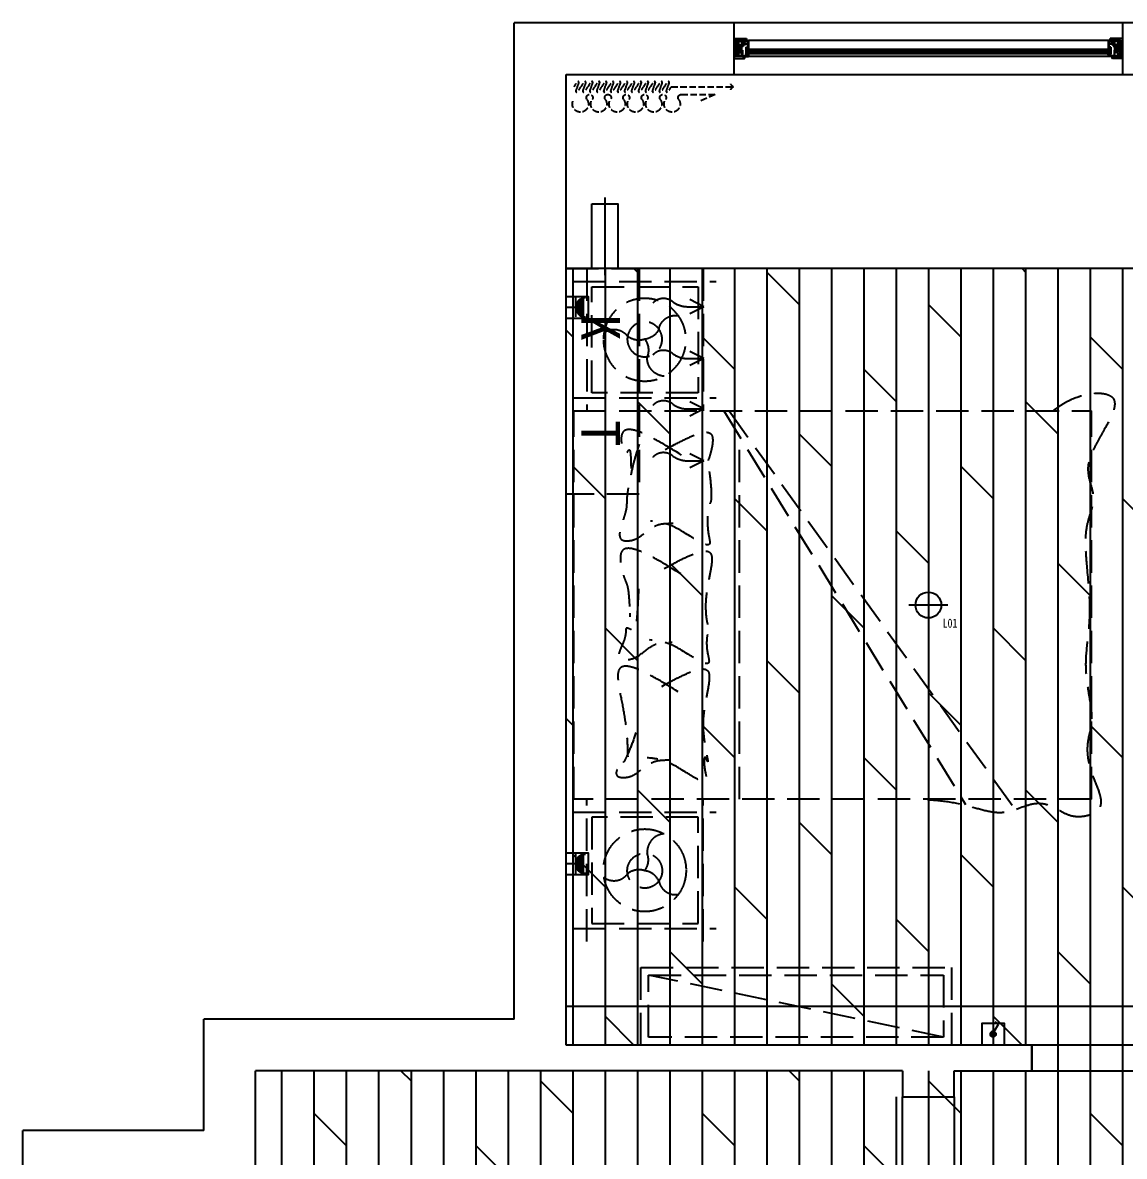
# Model space of a CAD drawing. Header units: millimetres. Extents: x -28014 to 297841, y -81741 to 47579.
# Drawn here: x 60623 to 64881, y -25915 to -21535 of the extents above; entities that cross this region are included whole.
import ezdxf

# ---------------------------------------------------------------- set-up
doc = ezdxf.new("R2010")
doc.units = ezdxf.units.MM
doc.header["$MEASUREMENT"] = 0
doc.linetypes.add('__DASH', pattern=[0.35, 0.25, -0.1])
doc.linetypes.add('DASH', pattern=[0.35, 0.25, -0.1])
for name, color, linetype in [('AR9-墙线', 160, 'Continuous'), ('AR9-建筑幕墙（窗）', 12, 'Continuous'), ('DS-4BS-窗帘', 136, 'Continuous'), ('EM-开关图标', 14, 'Continuous'), ('EM-强电图标', 14, 'Continuous'), ('FC-地面造型线', 136, 'Continuous'), ('FC-平面高差线', 144, 'Continuous'), ('FF-活动家具', 51, 'Continuous'), ('RC-天花灯具', 2, 'Continuous'), ('RC-天花轮廓线', 30, 'Continuous')]:
    doc.layers.add(name, color=color, linetype=linetype)
doc.styles.add('宋体', font='', dxfattribs={"width": 0.8})
doc.styles.add('文字标注', font='')
doc.styles.get('宋体').set_extended_font_data('SimSun')
doc.styles.get('文字标注').set_extended_font_data('SimSun')

# ---------------------------------------------------------------- blocks, each defined once
blk = doc.blocks.new('*U28')
at = {"layer": 'AR9-建筑幕墙（窗）'}
h = blk.add_hatch(dxfattribs=at)
h.set_pattern_fill('HONEY', color=250, scale=2.333308)
h.set_pattern_definition([(2e-09, (-50793.7736, 158863.649), (5.55618969, 3.20786685), [3.70412646, -7.40825292]), (120, (-50793.7736, 158863.649), (-5.55618903, 3.207867997), [3.70412646, -7.40825292]), (60, (-50793.7736, 158863.649), (6.64e-07, 6.415734844), [-7.40825292, 3.70412646])])
h.paths.add_polyline_path([(-28.1, 330.1), (33.1, 330.1), (33.1, 345.7), (-28.1, 345.7)])
h = blk.add_hatch(dxfattribs=at)
h.set_pattern_fill('HONEY', color=250, scale=2.333308)
h.set_pattern_definition([(2e-09, (-50793.7736, 157709.3308), (5.55618969, 3.20786685), [3.70412646, -7.40825292]), (120, (-50793.7736, 157709.3308), (-5.55618903, 3.207867997), [3.70412646, -7.40825292]), (60, (-50793.7736, 157709.3308), (6.64e-07, 6.415734844), [-7.40825292, 3.70412646])])
h.paths.add_polyline_path([(-28.1, -1138.8), (33.1, -1138.8), (33.1, -1154.3), (-28.1, -1154.3)])
for p, q in [((-35.8, 345.7), (-35.8, 306.8)), ((40.8, 345.7), (-35.8, 345.7)), ((-28.1, 330.1), (-28.1, 345.7)), ((-28.1, 330.1), (-28.1, 345.7)), ((-28.1, 325.4), (-28.1, 345.7)), ((-28.1, 313.8), (-28.1, 330.1)), ((-28.1, 313.8), (-28.1, 300.6)), ((33.1, 301.2), (33.1, 345.7)), ((33.1, 301.2), (33.1, 345.7)), ((33.1, 296.5), (33.1, 345.7)), ((33.1, 337.9), (33.1, 290.5)), ((40.8, 345.7), (40.8, 298.9)), ((-28.1, 300.6), (-28.1, 290.5)), ((-28.1, -1099.1), (-28.1, 290.5)), ((-21.8, 290.5), (-28.1, 290.5)), ((-21.8, 290.5), (-17.9, 290.5)), ((-17.9, -1099.1), (-17.9, 290.5)), ((-1.6, -1099.1), (-1.6, 290.5)), ((2.3, 290.5), (-1.6, 290.5)), ((33.1, 290.5), (2.3, 290.5)), ((33.1, -1099.1), (33.1, 290.5)), ((-35.8, -1154.3), (-35.8, -1115.4)), ((-21.8, -1099.1), (-28.1, -1099.1)), ((-28.1, -1109.2), (-28.1, -1099.1)), ((-28.1, -1122.4), (-28.1, -1109.2)), ((-28.1, -1122.4), (-28.1, -1138.8)), ((-28.1, -1134), (-28.1, -1154.3)), ((-28.1, -1138.8), (-28.1, -1154.3)), ((-28.1, -1138.8), (-28.1, -1154.3)), ((-21.8, -1099.1), (-17.9, -1099.1)), ((2.3, -1099.1), (-1.6, -1099.1)), ((33.1, -1099.1), (2.3, -1099.1)), ((33.1, -1146.5), (33.1, -1099.1)), ((33.1, -1105.1), (33.1, -1154.3)), ((33.1, -1109.9), (33.1, -1154.3)), ((33.1, -1109.9), (33.1, -1154.3)), ((40.8, -1154.3), (40.8, -1107.5)), ((40.8, -1154.3), (-35.8, -1154.3))]:
    blk.add_line(p, q, dxfattribs=at)
at = {"layer": 'AR9-建筑幕墙（窗）', "color": 8}
for p, q in [((-28.1, 330.1), (-12.5, 330.1)), ((-25.7, 316.1), (-25.7, 327.8)), ((-25.7, 327.8), (-12.5, 327.8)), ((-25.7, 316.1), (-12.5, 316.1)), ((-25.7, 313.8), (-25.7, 300.6)), ((-3.9, 313.8), (-25.7, 313.8)), ((-12.5, 330.1), (-12.5, 337.9)), ((-12.5, 337.9), (-5.5, 337.9)), ((-12.5, 327.8), (-12.5, 316.1)), ((-10.2, 330.1), (-10.2, 335.6)), ((-5.5, 335.6), (-10.2, 335.6)), ((-10.2, 330.1), (30.7, 330.1)), ((-10.2, 327.8), (-6.3, 327.8)), ((-10.2, 327.8), (-10.2, 316.1)), ((-10.2, 316.1), (-6.3, 316.1)), ((-6.3, 327.8), (-6.3, 327)), ((-6.3, 327), (-3.9, 327)), ((-6.3, 316.1), (-6.3, 316.9)), ((-6.3, 316.9), (-3.9, 316.9)), ((-5.5, 337.9), (-5.5, 335.6)), ((-3.9, 327), (-3.9, 330.1)), ((-3.9, 316.9), (-3.9, 313.8)), ((1.1, 324.7), (1.1, 319.2)), ((3.4, 324.7), (3.4, 319.2)), ((8.5, 327), (8.5, 330.1)), ((10.8, 327), (8.5, 327)), ((10.8, 316.9), (8.5, 316.9)), ((8.5, 316.9), (8.5, 313.8)), ((8.5, 313.8), (10.8, 313.8)), ((10.8, 327.8), (14.7, 327.8)), ((10.8, 327.8), (10.8, 327)), ((10.8, 316.1), (10.8, 316.9)), ((10.8, 316.1), (14.7, 316.1)), ((10.8, 313.8), (14.7, 313.8)), ((14.7, 327.8), (14.7, 316.1)), ((14.7, 313.8), (14.7, 307.6)), ((19.4, 307.6), (14.7, 307.6)), ((17.1, 327.8), (30.7, 327.8)), ((17.1, 327.8), (17.1, 316.1)), ((17.1, 316.1), (30.7, 316.1)), ((17.1, 313.8), (30.7, 313.8)), ((17.1, 309.9), (17.1, 313.8)), ((17.1, 313.8), (17.1, 309.9)), ((19.4, 309.9), (17.1, 309.9)), ((19.4, 309.9), (17.1, 309.9)), ((19.4, 309.9), (19.4, 307.6)), ((19.4, 309.9), (19.4, 292.8)), ((21.7, 313.8), (21.7, 292.8)), ((33.1, 337.9), (26.1, 337.9)), ((26.1, 337.9), (26.1, 335.6)), ((26.1, 335.6), (30.7, 335.6)), ((26.1, 313.8), (26.1, 305.2)), ((28.4, 309.9), (30.7, 309.9)), ((28.4, 309.9), (28.4, 307.6)), ((28.4, 307.6), (33.1, 307.6)), ((30.7, 335.6), (30.7, 330.1)), ((30.7, 327.8), (30.7, 316.1)), ((30.7, 313.8), (30.7, 309.9)), ((-25.7, 300.6), (-21.8, 300.6)), ((-25.7, 298.2), (-25.7, 292.8)), ((-25.7, 298.2), (-21.8, 298.2)), ((-21.8, 292.8), (-25.7, 292.8)), ((-25.7, 292.8), (-21.8, 292.8)), ((-21.8, 300.6), (-21.8, 298.2)), ((-21.8, 300.6), (-17.9, 300.6)), ((-21.8, 292.8), (-21.8, 290.5)), ((-17.9, 300.6), (-17.9, 290.5)), ((-13.3, 300.6), (-17.9, 300.6)), ((-13.3, -1109.2), (-13.3, 300.6)), ((-6.3, 300.6), (-13.3, 300.6)), ((-6.3, 295.9), (-13.3, 300.6)), ((-6.3, 300.6), (-13.3, 295.9)), ((-6.3, 295.9), (-13.3, 295.9)), ((-6.3, -1109.2), (-6.3, 300.6)), ((-1.6, 300.6), (-6.3, 300.6)), ((-1.6, 300.6), (-1.6, 290.5)), ((2.3, 300.6), (-1.6, 300.6)), ((8.5, 300.6), (2.3, 300.6)), ((2.3, 300.6), (2.3, 298.2)), ((6.2, 298.2), (2.3, 298.2)), ((6.2, 292.8), (2.3, 292.8)), ((2.3, 292.8), (2.3, 290.5)), ((6.2, 298.2), (6.2, 292.8)), ((8.5, 300.6), (8.5, 292.8)), ((19.4, 292.8), (8.5, 292.8)), ((30.7, 292.8), (21.7, 292.8)), ((26.1, 305.2), (30.7, 305.2)), ((30.7, 305.2), (30.7, 292.8)), ((-28.1, -1138.8), (-12.5, -1138.8)), ((-21.8, -1101.4), (-25.7, -1101.4)), ((-25.7, -1101.4), (-21.8, -1101.4)), ((-25.7, -1106.9), (-25.7, -1101.4)), ((-25.7, -1106.9), (-21.8, -1106.9)), ((-25.7, -1122.4), (-25.7, -1109.2)), ((-25.7, -1109.2), (-21.8, -1109.2)), ((-3.9, -1122.4), (-25.7, -1122.4)), ((-25.7, -1124.8), (-25.7, -1136.4)), ((-25.7, -1124.8), (-12.5, -1124.8)), ((-25.7, -1136.4), (-12.5, -1136.4)), ((-21.8, -1101.4), (-21.8, -1099.1)), ((-21.8, -1109.2), (-21.8, -1106.9)), ((-21.8, -1109.2), (-17.9, -1109.2)), ((-17.9, -1109.2), (-17.9, -1099.1)), ((-13.3, -1109.2), (-17.9, -1109.2)), ((-6.3, -1104.5), (-13.3, -1104.5)), ((-6.3, -1104.5), (-13.3, -1109.2)), ((-6.3, -1109.2), (-13.3, -1104.5)), ((-6.3, -1109.2), (-13.3, -1109.2)), ((-12.5, -1136.4), (-12.5, -1124.8)), ((-12.5, -1138.8), (-12.5, -1146.5)), ((-10.2, -1124.8), (-6.3, -1124.8)), ((-10.2, -1136.4), (-10.2, -1124.8)), ((-10.2, -1136.4), (-6.3, -1136.4)), ((-10.2, -1138.8), (-10.2, -1144.2)), ((-10.2, -1138.8), (30.7, -1138.8)), ((-1.6, -1109.2), (-6.3, -1109.2)), ((-6.3, -1124.8), (-6.3, -1125.5)), ((-6.3, -1125.5), (-3.9, -1125.5)), ((-6.3, -1136.4), (-6.3, -1135.7)), ((-6.3, -1135.7), (-3.9, -1135.7)), ((-3.9, -1125.5), (-3.9, -1122.4)), ((-3.9, -1135.7), (-3.9, -1138.8)), ((-1.6, -1109.2), (-1.6, -1099.1)), ((2.3, -1109.2), (-1.6, -1109.2)), ((1.1, -1133.3), (1.1, -1127.9)), ((2.3, -1101.4), (2.3, -1099.1)), ((6.2, -1101.4), (2.3, -1101.4)), ((6.2, -1106.9), (2.3, -1106.9)), ((2.3, -1109.2), (2.3, -1106.9)), ((8.5, -1109.2), (2.3, -1109.2)), ((3.4, -1133.3), (3.4, -1127.9)), ((6.2, -1106.9), (6.2, -1101.4)), ((19.4, -1101.4), (8.5, -1101.4)), ((8.5, -1109.2), (8.5, -1101.4)), ((8.5, -1125.5), (8.5, -1122.4)), ((8.5, -1122.4), (10.8, -1122.4)), ((10.8, -1125.5), (8.5, -1125.5)), ((10.8, -1135.7), (8.5, -1135.7)), ((8.5, -1135.7), (8.5, -1138.8)), ((10.8, -1122.4), (14.7, -1122.4)), ((10.8, -1124.8), (14.7, -1124.8)), ((10.8, -1124.8), (10.8, -1125.5)), ((10.8, -1136.4), (10.8, -1135.7)), ((10.8, -1136.4), (14.7, -1136.4)), ((14.7, -1122.4), (14.7, -1116.2)), ((19.4, -1116.2), (14.7, -1116.2)), ((14.7, -1136.4), (14.7, -1124.8)), ((19.4, -1118.5), (17.1, -1118.5)), ((17.1, -1118.5), (17.1, -1122.4)), ((17.1, -1122.4), (17.1, -1118.5)), ((19.4, -1118.5), (17.1, -1118.5)), ((17.1, -1122.4), (30.7, -1122.4)), ((17.1, -1124.8), (30.7, -1124.8)), ((17.1, -1136.4), (17.1, -1124.8)), ((17.1, -1136.4), (30.7, -1136.4)), ((19.4, -1118.5), (19.4, -1101.4)), ((19.4, -1118.5), (19.4, -1116.2)), ((30.7, -1101.4), (21.7, -1101.4)), ((21.7, -1122.4), (21.7, -1101.4)), ((26.1, -1113.9), (30.7, -1113.9)), ((26.1, -1122.4), (26.1, -1113.9)), ((28.4, -1116.2), (33.1, -1116.2)), ((28.4, -1118.5), (28.4, -1116.2)), ((28.4, -1118.5), (30.7, -1118.5)), ((30.7, -1113.9), (30.7, -1101.4)), ((30.7, -1122.4), (30.7, -1118.5)), ((30.7, -1136.4), (30.7, -1124.8)), ((30.7, -1144.2), (30.7, -1138.8)), ((-12.5, -1146.5), (-5.5, -1146.5)), ((-5.5, -1144.2), (-10.2, -1144.2)), ((-5.5, -1146.5), (-5.5, -1144.2)), ((26.1, -1146.5), (26.1, -1144.2)), ((26.1, -1144.2), (30.7, -1144.2)), ((33.1, -1146.5), (26.1, -1146.5))]:
    blk.add_line(p, q, dxfattribs=at)
for points in [[(1.1, 324.7), (-7.8, 324.7), (-7.8, 319.2), (1.1, 319.2)], [(10.8, 327), (-6.3, 327)], [(-6.3, 316.9), (10.8, 316.9)], [(3.4, 319.2), (12.4, 319.2), (12.4, 324.7), (3.4, 324.7)], [(14.7, 316.9), (14.7, 316.9), (14.7, 327)], [(1.1, -1133.3), (-7.8, -1133.3), (-7.8, -1127.9), (1.1, -1127.9)], [(-6.3, -1125.5), (10.8, -1125.5)], [(10.8, -1135.7), (-6.3, -1135.7)], [(3.4, -1127.9), (12.4, -1127.9), (12.4, -1133.3), (3.4, -1133.3)], [(14.7, -1125.5), (14.7, -1125.5), (14.7, -1135.7)]]:
    blk.add_lwpolyline(points, dxfattribs=at)
at = {"layer": 'AR9-建筑幕墙（窗）'}
for centre, start, end in [((-26.2, 319), 231.816, 263.2576), ((31.2, 311.1), 276.7424, 308.184), ((-26.2, -1127.6), 96.7424, 128.184), ((31.2, -1119.7), 51.816, 83.2576)]:
    blk.add_arc(centre, 15.5, start, end, dxfattribs=at)
blk = doc.blocks.new('dfhfghjghk')
at = {"layer": 'DS-4BS-窗帘', "linetype": '__DASH', "ltscale": 100}
for p, q in [((-758, -19.6), (-700.6, 6.5)), ((-627.6, -19.6), (-758, -19.6)), ((-588.7, -49), (-828.8, -49))]:
    blk.add_line(p, q, dxfattribs=at)
at = {"layer": 'DS-4BS-窗帘', "linetype": '__DASH', "ltscale": 100, "extrusion": (0, 0, -1)}
for centre, major_axis, start_param, end_param in [((-592.1, 17.9), (0, 31), 4.096799, 6.283139), ((-592.1, 17.9), (0.1, 31), -0.002146, 2.184194), ((-521.2, 17.9), (0, 31), 4.096718, 6.283058), ((-521.2, 17.9), (0.1, 31), -0.002146, 2.184194), ((-450.4, 17.9), (0.1, 31), 4.094915, 6.281255), ((-450.4, 17.9), (-0.1, 31), 0.002617, 2.188957), ((-379.5, 17.9), (0.1, 31), 4.094152, 6.280492), ((-379.5, 17.9), (0, 31), -0.00139, 2.18495), ((-308.6, 17.9), (0, 31), 4.096215, 6.282555), ((-308.6, 17.9), (0.1, 31), -0.002146, 2.184194), ((-237.7, 17.9), (0, 31), 4.098127, 6.284467), ((-237.7, 17.9), (-0.1, 31), 0.001734, 2.188074), ((-627.6, -7.1), (-0.1, 12.4), 0.960001, 3.146341), ((-556.7, -7.1), (0, 12.4), 0.954753, 5.327433), ((-485.8, -7.1), (0, 12.4), 0.95291, 5.32559), ((-414.9, -7.1), (0, 12.4), 0.952987, 5.325667), ((-344, -7.2), (-0.1, 12.4), 3.148476, 5.334816), ((-344, -7.2), (0, 12.4), 0.95495, 3.141289), ((-273.2, -7.2), (0, 12.4), 0.95291, 5.32559)]:
    blk.add_ellipse(centre, major_axis=major_axis, ratio=1, start_param=start_param, end_param=end_param, dxfattribs=at)
at = {"layer": 'DS-4BS-窗帘', "linetype": '__DASH', "ltscale": 100}
for centre, major_axis, ratio, start_param, end_param in [((-840.3, -26.5), (17.9, 17.9), 1, 4.39776, 5.029729), ((-582, -49), (11.5, 20), 0.254545, -1.424879, 1.716714), ((-555.1, -49), (11.5, 20), 0.254545, -1.424879, 1.716714), ((-528.2, -49), (11.5, 20), 0.254545, -1.424879, 1.716714), ((-501.3, -49), (11.5, 20), 0.254545, -1.424879, 1.716714), ((-474.5, -49), (11.5, 20), 0.254545, -1.424879, 1.716714), ((-447.6, -49), (11.5, 20), 0.254545, -1.424879, 1.716714), ((-420.7, -49), (11.5, 20), 0.254545, -1.424879, 1.716714), ((-393.9, -49), (11.5, 20), 0.254545, -1.424879, 1.716714), ((-367, -49), (11.5, 20), 0.254545, -1.424879, 1.716714), ((-340.1, -49), (11.5, 20), 0.254545, -1.424879, 1.716714), ((-313.3, -49), (11.5, 20), 0.254545, -1.424879, 1.716714), ((-286.4, -49), (11.5, 20), 0.254545, -1.424879, 1.716714), ((-259.5, -49), (11.5, 20), 0.254545, -1.424879, 1.716714), ((-232.6, -49), (11.5, 20), 0.254545, -1.424879, 1.716714), ((-840.3, -71.5), (17.9, 17.9), 1, 5.965845, 6.597815), ((-568.5, -49), (11.5, 20), 0.254545, 1.716714, 4.858306), ((-541.6, -49), (11.5, 20), 0.254545, 1.716714, 4.858306), ((-514.8, -49), (11.5, 20), 0.254545, 1.716714, 4.858306), ((-487.9, -49), (11.5, 20), 0.254545, 1.716714, 4.858306), ((-461, -49), (11.5, 20), 0.254545, 1.716714, 4.858306), ((-434.2, -49), (11.5, 20), 0.254545, 1.716714, 4.858306), ((-407.3, -49), (11.5, 20), 0.254545, 1.716714, 4.858306), ((-380.4, -49), (11.5, 20), 0.254545, 1.716714, 4.858306), ((-353.6, -49), (11.5, 20), 0.254545, 1.716714, 4.858306), ((-326.7, -49), (11.5, 20), 0.254545, 1.716714, 4.858306), ((-299.8, -49), (11.5, 20), 0.254545, 1.716714, 4.858306), ((-272.9, -49), (11.5, 20), 0.254545, 1.716714, 4.858306), ((-246.1, -49), (11.5, 20), 0.254545, 1.716714, 4.858306), ((-219.2, -49), (11.5, 20), 0.254545, 1.716714, 4.858306)]:
    blk.add_ellipse(centre, major_axis=major_axis, ratio=ratio, start_param=start_param, end_param=end_param, dxfattribs=at)
blk = doc.blocks.new('kt')
at = {"linetype": 'DASH', "ltscale": 500}
for p, q in [((632478.4, 107205.6), (632451.2, 107259.3)), ((632478.4, 107262.9), (632478.4, 107205.6)), ((632478.4, 107205.6), (632505.5, 107259.3)), ((632678.6, 107205.6), (632651.4, 107259.3)), ((632678.6, 107262.9), (632678.6, 107205.6)), ((632678.6, 107205.6), (632705.8, 107259.3)), ((632873.5, 107205.6), (632846.3, 107259.3)), ((632873.5, 107262.9), (632873.5, 107205.6)), ((632873.5, 107205.6), (632900.7, 107259.3)), ((633073.8, 107205.6), (633046.7, 107259.3)), ((633073.8, 107262.9), (633073.8, 107205.6)), ((633073.8, 107205.6), (633101, 107259.3))]:
    blk.add_line(p, q, dxfattribs=at)
blk.add_lwpolyline([(633221.1, 107455.2), (632349.1, 107455.2), (632349.1, 107738.2), (633221.1, 107738.2)], close=True, dxfattribs=at)
for centre, radius, start, end in [((632453.1, 107361.6), 56.8, 320.2307, 47.1069), ((632653.4, 107361.6), 56.8, 320.2307, 47.1069), ((632848.3, 107361.6), 56.8, 320.2307, 47.1069), ((633048.6, 107361.6), 56.8, 320.2307, 47.1069), ((632577.5, 107267.5), 99.3, 144.4056, 182.6653), ((632777.8, 107267.5), 99.3, 144.4056, 182.6653), ((632972.7, 107267.5), 99.3, 144.4056, 182.6653), ((633173, 107267.5), 99.3, 144.4056, 182.6653)]:
    blk.add_arc(centre, radius, start, end, dxfattribs=at)
at = {"linetype": 'DASH', "ltscale": 500, "insert": (633044, 107679.8), "char_height": 150, "attachment_point": 7, "rotation": 180, "style": '文字标注'}
blk.add_mtext('K   T', dxfattribs=at)
blk = doc.blocks.new('ffd')
at = {"color": 250, "linetype": 'DASH', "ltscale": 500}
for p, q in [((2996055.6, -131394.4), (2994956.4, -129863.6)), ((2996055.6, -131394.4), (2994956.4, -129863.6)), ((2996075.6, -131394.4), (2995141.8, -129873.2)), ((2996075.6, -131394.4), (2995141.8, -129873.2)), ((2996015.6, -129894.4), (2996015.6, -131276.5)), ((2996015.6, -129894.4), (2996015.6, -131276.5))]:
    blk.add_line(p, q, dxfattribs=at)
at = {"linetype": 'DASH', "ltscale": 500}
for p, q in [((2994655.6, -129894.4), (2996655.6, -129894.4)), ((2994655.6, -129894.4), (2994655.6, -131394.4)), ((2994655.6, -129894.4), (2994655.6, -131394.4)), ((2996655.6, -129894.4), (2996655.6, -131394.4)), ((2996655.6, -131394.4), (2994655.6, -131394.4)), ((2996655.6, -131394.4), (2994655.6, -131394.4))]:
    blk.add_line(p, q, dxfattribs=at)
at = {"color": 250, "linetype": 'DASH', "ltscale": 500}
for points, knots in [([(2994803.1, -131394.4), (2994724.1, -131464.6), (2994506.5, -131493.4), (2994628.3, -131283.5), (2994687.3, -131176), (2994622.3, -131035.3), (2994704.5, -130966.1), (2994645.8, -130621.9), (2994696, -130394.2), (2994622.3, -130160.7), (2994712.5, -130093.2), (2994586.9, -129846.5), (2994729.5, -129815), (2994881.4, -129927.8), (2994946.7, -129803.2), (2995171.4, -129885.2), (2995277.9, -129891.2), (2995337.5, -129894.4)], [0, 0, 0, 0, 140.356688, 240.855445, 374.272085, 514.628774, 800.960617, 1037.309606, 1234.977718, 1501.883052, 1872.056655, 1990.732643, 2052.345442, 2125.407537, 2467.000811, 2608.004871, 2786.638856, 2786.638856, 2786.638856, 2786.638856]), ([(2996316, -130330.2), (2996236.5, -130373.1), (2996082.2, -130456.1), (2996167.9, -130241.3), (2996148.3, -130091.7), (2996130.7, -130013.8), (2996152.9, -130082.3), (2996153.8, -130020), (2996129.3, -129926.4), (2996273.3, -130044.7), (2996343.5, -130051.5), (2996372.4, -130054.3)], [0, 0, 0, 0, 197.98522, 383.798459, 461.536852, 537.063609, 629.138715, 719.341985, 744.183766, 895.041347, 1000.692483, 1000.692483, 1000.692483, 1000.692483]), ([(2996316, -130330.2), (2996236.5, -130373.1), (2996082.2, -130456.1), (2996167.9, -130241.3), (2996148.3, -130091.7), (2996130.7, -130013.8), (2996152.9, -130082.3), (2996153.8, -130020), (2996129.3, -129926.4), (2996273.3, -130044.7), (2996343.5, -130051.5), (2996372.4, -130054.3)], [0, 0, 0, 0, 197.98522, 383.798459, 461.536852, 537.063609, 629.138715, 719.341985, 744.183766, 895.041347, 1000.692483, 1000.692483, 1000.692483, 1000.692483]), ([(2996415.5, -130151.6), (2996422.8, -130130.8), (2996436.5, -130091.3), (2996475.5, -130007.4), (2996450.8, -130080.1), (2996505.7, -129982.4), (2996418.7, -129970.4), (2996372.7, -130045.6), (2996306.6, -130045.8), (2996285.1, -130045.8)], [0, 0, 0, 0, 70.314327, 132.712823, 281.06886, 345.030234, 373.143701, 508.899423, 574.349148, 574.349148, 574.349148, 574.349148]), ([(2996415.5, -130151.6), (2996422.8, -130130.8), (2996436.5, -130091.3), (2996475.5, -130007.4), (2996450.8, -130080.1), (2996505.7, -129982.4), (2996418.7, -129970.4), (2996372.7, -130045.6), (2996306.6, -130045.8), (2996285.1, -130045.8)], [0, 0, 0, 0, 70.314327, 132.712823, 281.06886, 345.030234, 373.143701, 508.899423, 574.349148, 574.349148, 574.349148, 574.349148]), ([(2996252.1, -130309.2), (2996358.9, -130375), (2996516.9, -130472.2), (2996472.6, -130289.9), (2996449.4, -130152.5), (2996448.2, -130095.4), (2996447.5, -130057.7)], [0, 0, 0, 0, 257.192142, 380.388355, 440.188761, 557.045341, 557.045341, 557.045341, 557.045341]), ([(2996252.1, -130309.2), (2996358.9, -130375), (2996516.9, -130472.2), (2996472.6, -130289.9), (2996449.4, -130152.5), (2996448.2, -130095.4), (2996447.5, -130057.7)], [0, 0, 0, 0, 257.192142, 380.388355, 440.188761, 557.045341, 557.045341, 557.045341, 557.045341]), ([(2996306.2, -130785.7), (2996226.6, -130828.5), (2996072.3, -130911.6), (2996158, -130696.8), (2996138.5, -130547.2), (2996120.8, -130569.3), (2996143.1, -130537.8), (2996143.9, -130475.5), (2996119.5, -130381.9), (2996263.4, -130500.2), (2996333.6, -130507), (2996362.6, -130509.8)], [0, 0, 0, 0, 197.98522, 383.798459, 461.536852, 537.063609, 629.138715, 719.341985, 744.183766, 895.041347, 1000.692483, 1000.692483, 1000.692483, 1000.692483]), ([(2996306.2, -130785.7), (2996226.6, -130828.5), (2996072.3, -130911.6), (2996158, -130696.8), (2996138.5, -130547.2), (2996120.8, -130569.3), (2996143.1, -130537.8), (2996143.9, -130475.5), (2996119.5, -130381.9), (2996263.4, -130500.2), (2996333.6, -130507), (2996362.6, -130509.8)], [0, 0, 0, 0, 197.98522, 383.798459, 461.536852, 537.063609, 629.138715, 719.341985, 744.183766, 895.041347, 1000.692483, 1000.692483, 1000.692483, 1000.692483]), ([(2996405.6, -130707.1), (2996412.9, -130536.2), (2996426.6, -130546.8), (2996465.7, -130562.8), (2996440.9, -130535.6), (2996495.9, -130437.9), (2996408.8, -130425.9), (2996362.9, -130501.1), (2996296.7, -130501.3), (2996275.2, -130501.3)], [0, 0, 0, 0, 70.314327, 132.712823, 281.06886, 345.030234, 373.143701, 508.899423, 574.349148, 574.349148, 574.349148, 574.349148]), ([(2996405.6, -130707.1), (2996412.9, -130536.2), (2996426.6, -130546.8), (2996465.7, -130562.8), (2996440.9, -130535.6), (2996495.9, -130437.9), (2996408.8, -130425.9), (2996362.9, -130501.1), (2996296.7, -130501.3), (2996275.2, -130501.3)], [0, 0, 0, 0, 70.314327, 132.712823, 281.06886, 345.030234, 373.143701, 508.899423, 574.349148, 574.349148, 574.349148, 574.349148]), ([(2996242.2, -130764.7), (2996349, -130830.5), (2996507, -130927.7), (2996462.8, -130745.4), (2996439.5, -130708), (2996438.4, -130550.9), (2996437.6, -130613.2)], [0, 0, 0, 0, 257.192142, 380.388355, 440.188761, 557.045341, 557.045341, 557.045341, 557.045341]), ([(2996242.2, -130764.7), (2996349, -130830.5), (2996507, -130927.7), (2996462.8, -130745.4), (2996439.5, -130708), (2996438.4, -130550.9), (2996437.6, -130613.2)], [0, 0, 0, 0, 257.192142, 380.388355, 440.188761, 557.045341, 557.045341, 557.045341, 557.045341]), ([(2996303, -131244.7), (2996223.5, -131287.5), (2996069.2, -131370.6), (2996154.9, -131155.8), (2996135.3, -131206.2), (2996117.7, -131028.2), (2996140, -131046.8), (2996140.8, -130934.4), (2996116.3, -130840.9), (2996260.3, -130959.1), (2996330.5, -130965.9), (2996359.4, -130968.8)], [0, 0, 0, 0, 197.98522, 383.798459, 461.536852, 537.063609, 629.138715, 719.341985, 744.183766, 895.041347, 1000.692483, 1000.692483, 1000.692483, 1000.692483]), ([(2996303, -131244.7), (2996223.5, -131287.5), (2996069.2, -131370.6), (2996154.9, -131155.8), (2996135.3, -131206.2), (2996117.7, -131028.2), (2996140, -131046.8), (2996140.8, -130934.4), (2996116.3, -130840.9), (2996260.3, -130959.1), (2996330.5, -130965.9), (2996359.4, -130968.8)], [0, 0, 0, 0, 197.98522, 383.798459, 461.536852, 537.063609, 629.138715, 719.341985, 744.183766, 895.041347, 1000.692483, 1000.692483, 1000.692483, 1000.692483]), ([(2996402.5, -131266.1), (2996409.8, -131245.2), (2996423.5, -131205.8), (2996462.6, -131021.8), (2996437.8, -131044.6), (2996492.8, -130896.8), (2996405.7, -130884.8), (2996359.7, -130960.1), (2996293.6, -130960.2), (2996272.1, -130960.3)], [0, 0, 0, 0, 70.314327, 132.712823, 281.06886, 345.030234, 373.143701, 508.899423, 574.349148, 574.349148, 574.349148, 574.349148]), ([(2996402.5, -131266.1), (2996409.8, -131245.2), (2996423.5, -131205.8), (2996462.6, -131021.8), (2996437.8, -131044.6), (2996492.8, -130896.8), (2996405.7, -130884.8), (2996359.7, -130960.1), (2996293.6, -130960.2), (2996272.1, -130960.3)], [0, 0, 0, 0, 70.314327, 132.712823, 281.06886, 345.030234, 373.143701, 508.899423, 574.349148, 574.349148, 574.349148, 574.349148]), ([(2996239.1, -131223.7), (2996345.9, -131289.4), (2996503.9, -131386.7), (2996459.6, -131204.4), (2996436.4, -131266.9), (2996435.2, -131209.9), (2996434.5, -131172.1)], [0, 0, 0, 0, 257.192142, 380.388355, 440.188761, 557.045341, 557.045341, 557.045341, 557.045341]), ([(2996239.1, -131223.7), (2996345.9, -131289.4), (2996503.9, -131386.7), (2996459.6, -131204.4), (2996436.4, -131266.9), (2996435.2, -131209.9), (2996434.5, -131172.1)], [0, 0, 0, 0, 257.192142, 380.388355, 440.188761, 557.045341, 557.045341, 557.045341, 557.045341])]:
    blk.add_open_spline(points, degree=3, knots=knots, dxfattribs=at)
at = {"linetype": 'DASH', "ltscale": 500}
blk.add_open_spline([(2994803.1, -131394.4), (2994724.1, -131464.6), (2994506.5, -131493.4), (2994628.3, -131283.5), (2994687.3, -131176), (2994622.3, -131035.3), (2994704.5, -130966.1), (2994645.8, -130621.9), (2994696, -130394.2), (2994622.3, -130160.7), (2994712.5, -130093.2), (2994586.9, -129846.5), (2994729.5, -129815), (2994881.4, -129927.8), (2994946.7, -129803.2), (2995171.4, -129885.2), (2995277.9, -129891.2), (2995337.5, -129894.4)], degree=3, knots=[0, 0, 0, 0, 140.356688, 240.855445, 374.272085, 514.628774, 800.960617, 1037.309606, 1234.977718, 1501.883052, 1872.056655, 1990.732643, 2052.345442, 2125.407537, 2467.000811, 2608.004871, 2786.638856, 2786.638856, 2786.638856, 2786.638856], dxfattribs=at)
blk = doc.blocks.new('sf segdfg')
at = {"linetype": 'DASH', "ltscale": 500}
for p, q in [((723343.5, 69708.7), (723343.5, 69158.7)), ((723793.5, 69708.7), (723793.5, 69158.7)), ((723843.5, 69658.7), (723293.5, 69658.7)), ((723843.5, 69208.7), (723293.5, 69208.7))]:
    blk.add_line(p, q, dxfattribs=at)
blk.add_lwpolyline([(723773.5, 69638.7), (723363.5, 69638.7), (723363.5, 69228.7), (723773.5, 69228.7)], close=True, dxfattribs=at)
for points in [[(723439.7, 69526.6, -0.398826), (723514.2, 69477.4, 0.069197), (723516.7, 69471, 0.240714), (723569.5, 69435.3, -0.240714)], [(723726.1, 69461.6, 0.398826), (723637.6, 69449.4, -0.069197), (723632.6, 69444.6, -0.240714), (723569.5, 69435.3, 0.240714)], [(723494.6, 69292.6, 0.414712), (723559.8, 69368.6, -0.258086), (723569.5, 69435.3)]]:
    blk.add_lwpolyline(points, format="xyb", dxfattribs=at)
for centre, radius in [((723569.5, 69433.7), 159.7), ((723569.5, 69435.3), 67.4)]:
    blk.add_circle(centre, radius, dxfattribs=at)
blk = doc.blocks.new('筒灯')
for p, q in [((765296.6, -18420.1), (765296.6, -18270.3)), ((765221.7, -18345.2), (765371.5, -18345.2))]:
    blk.add_line(p, q)
blk.add_circle((765296.6, -18345.2), 49.9)
blk = doc.blocks.new('*U446')
blk.add_blockref('筒灯', (9582.4, 554.7))
at = {"insert": (774824, -17738.1), "char_height": 35, "attachment_point": 1, "rotation": 180, "style": '宋体'}
blk.add_mtext_dynamic_manual_height_columns('L01', width=116.714, gutter_width=1, heights=[0], dxfattribs=at)
blk = doc.blocks.new('单开--平面')
at = {"linetype": 'Continuous'}
h = blk.add_hatch(color=0, dxfattribs=at)
edge = h.paths.add_edge_path()
edge.add_ellipse((132721, 52831), major_axis=(-33.7, 9.6), ratio=1, start_angle=0, end_angle=360, ccw=False)
at = {"color": 0, "linetype": 'Continuous'}
for p, q in [((132651, 52958), (132695, 52983)), ((132705, 52862), (132651, 52958))]:
    blk.add_line(p, q, dxfattribs=at)
at = {"color": 0, "linetype": 'Continuous', "extrusion": (0, 0, -1)}
blk.add_ellipse((132721, 52831), major_axis=(-33.7, 9.6), ratio=1, start_param=1.568207, end_param=7.851392, dxfattribs=at)
blk = doc.blocks.new('*U65')
at = {"elevation": 0}
blk.add_lwpolyline([(133190.8, 53112), (133275.8, 53112), (133275.8, 53197), (133190.8, 53197)], close=True, dxfattribs=at)
blk.add_circle((133233.3, 53154.5), 10.5)
at = {"xscale": 0.3, "yscale": 0.3, "zscale": 0.3}
blk.add_blockref('单开--平面', (93416.9, 37305.1), dxfattribs=at)
blk = doc.blocks.new('五孔插座')
at = {"linetype": 'ByBlock'}
for p, q in [((702044.2, -7681.4), (702193.9, -7681.4)), ((702048.1, -7681.4), (702109.4, -7742.7)), ((702060.7, -7681.4), (702122.6, -7743.2)), ((702073.4, -7681.4), (702133.8, -7741.8)), ((702086, -7681.4), (702143.8, -7739.1)), ((702098.6, -7681.4), (702152.7, -7735.4)), ((702111.2, -7681.4), (702160.7, -7730.9)), ((702123.9, -7681.4), (702168, -7725.5)), ((702136.5, -7681.4), (702174.5, -7719.3)), ((702149.1, -7681.4), (702180.2, -7712.5)), ((702161.8, -7681.4), (702185.2, -7704.8)), ((702174.4, -7681.4), (702189.4, -7696.4)), ((702187, -7681.4), (702192.6, -7687)), ((702044.2, -7743.3), (702193.9, -7743.3)), ((702047.5, -7693.4), (702092.7, -7738.6)), ((702119, -7743.3), (702119, -7818.3))]:
    blk.add_line(p, q, dxfattribs=at)
blk.add_arc((702119, -7667.1), 76.2, 180.89166, 359.10834, dxfattribs=at)
blk = doc.blocks.new('*U78')
blk.add_lwpolyline([(701741.3, -9390.9), (701826.3, -9390.9), (701826.3, -9305.9), (701741.3, -9305.9)], close=True)
at = {"xscale": 0.496079054735609, "yscale": 0.496079054735609, "zscale": 0.496079054735609}
blk.add_blockref('五孔插座', (353477.3, -5512.4), dxfattribs=at)
blk = doc.blocks.new('20200414.15254450')
blk.add_line((50, 300), (50, 0))
blk.add_lwpolyline([(0, 275), (100, 275), (100, 25), (0, 25)], close=True)
blk = doc.blocks.new('20200414.15341870')
at = {"linetype": 'DASH', "ltscale": 500}
blk.add_line((1170, 30), (30, 270), dxfattribs=at)
for points in [[(0, 300), (1200, 300), (1200, 0), (0, 0)], [(30, 270), (1170, 270), (1170, 30), (30, 30)]]:
    blk.add_lwpolyline(points, close=True, dxfattribs=at)

msp = doc.modelspace()

# ---------------------------------------------------------------- hatches: boundary and pattern name
at = {"layer": 'FC-地面造型线'}
h = msp.add_hatch(dxfattribs=at)
h.set_pattern_fill('DOLMIT', color=250, scale=500, angle=90)
h.paths.add_polyline_path([(72823.14, -25734.934), (72573.14, -25734.934), (72573.14, -25584.834), (72573.14, -25534.834), (72523.14, -25534.834), (72523.14, -25474.834), (72533.14, -25474.834), (72533.14, -25434.834), (72573.14, -25434.834), (72573.14, -25384.834), (71473.14, -25384.834), (71473.14, -25434.834), (71513.14, -25434.834), (71513.14, -25474.834), (71523.14, -25474.834), (71523.14, -25534.834), (71473.14, -25534.834), (71473.14, -25584.834), (70773.14, -25584.834), (70773.14, -23114.834), (70763.14, -23114.834), (67423.167, -23114.834), (67423.167, -24284.835), (67423.112, -25584.834), (66723.112, -25584.834), (66546.161, -25584.834), (66546.161, -25604.834), (66496.161, -25604.834), (66496.161, -25584.834), (66486.161, -25584.834), (66486.161, -25374.834), (66498.161, -25374.834), (66498.161, -25313.834), (66513.161, -25313.834), (66513.161, -25304.834), (66558.161, -25304.834), (67113.68, -25295.545), (67113.68, -25224.834), (67213.058, -25224.834), (67213.058, -23174.837), (66963.14, -23174.837), (66963.14, -22804.774), (66863.265, -22804.774), (66863.265, -22704.899), (66907.287, -22704.899), (66907.287, -22681.268), (66930.917, -22704.899), (67223.14, -22704.899), (67223.14, -25289.834), (65523.14, -25289.834), (65523.14, -22534.835), (65523.14, -25484.834), (65423.14, -25484.834), (65423.14, -25584.834), (65623.14, -25584.834), (65723.161, -25584.834), (65723.161, -25324.836), (65688.161, -25324.836), (65688.161, -25304.836), (65738.161, -25304.836), (65738.161, -25324.836), (65748.161, -25324.836), (65748.161, -25374.836), (65760.161, -25374.836), (65760.161, -25595.834), (65745.161, -25595.834), (65745.161, -25604.834), (65700.161, -25604.834), (65623.14, -25584.834), (65423.14, -25584.834), (65423.14, -25484.834), (65523.14, -25484.834), (65523.14, -22534.835), (65523.143, -22484.834), (62723.14, -22484.834), (62723.14, -25484.834), (64023.14, -25484.834), (64523.14, -25484.834), (64523.14, -25584.834), (64023.14, -25584.834), (64023.14, -25684.834), (63923.14, -25684.834), (63923.14, -25584.834), (62623.14, -25584.834), (61523.085, -25584.834), (61523.085, -26014.838), (60823.166, -26014.838), (60823.166, -30184.834), (61023.14, -30184.834), (61373.14, -30184.834), (63773.14, -30184.834), (64023.14, -30184.834), (64023.14, -26584.834), (64023.14, -26584.834), (64023.14, -26584.834), (64223.14, -26584.834), (64223.14, -26684.834), (64323.14, -26684.834), (64323.14, -26784.834), (64223.14, -26784.834), (64223.14, -30184.834), (64223.14, -30184.834), (66723.112, -30184.834), (66723.112, -29084.834), (66723.14, -26784.834), (65223.14, -26784.834), (65223.14, -26684.834), (66923.14, -26684.834), (66923.14, -29084.834), (66923.112, -30184.834), (67323.112, -30184.834), (67323.167, -30184.834), (67323.167, -30184.834), (67723.206, -30184.834), (67723.206, -30384.834), (68623.206, -30384.834), (68623.206, -30184.834), (71623.206, -30184.834), (71623.206, -30384.834), (72523.183, -30384.836), (72523.205, -30184.835), (73523.167, -30184.835), (73523.167, -30184.834), (72823.14, -30184.834)])

# ---------------------------------------------------------------- linework, layer by layer
at = {"layer": 'AR9-墙线'}
for p, q in [((63373.14, -21534.834), (62523.14, -21534.834)), ((62523.14, -25384.834), (62523.14, -21534.834)), ((63373.14, -21734.834), (63373.14, -21534.834)), ((65723.14, -21534.834), (64873.14, -21534.834)), ((64873.14, -21534.834), (64873.14, -21734.834)), ((62723.14, -21734.834), (63373.14, -21734.834)), ((62723.14, -22384.834), (62723.14, -21734.834)), ((64873.14, -21734.834), (65523.14, -21734.834)), ((62723.14, -25484.834), (62723.14, -22384.834)), ((62523.14, -25384.834), (61323.085, -25384.834)), ((61323.085, -25814.838), (61323.085, -25384.834)), ((64023.14, -25484.834), (62723.14, -25484.834)), ((64523.14, -25484.834), (64023.14, -25484.834)), ((64523.14, -25584.834), (64523.14, -25484.834)), ((62623.167, -25584.834), (61523.085, -25584.834)), ((61523.085, -26014.838), (61523.085, -25584.834)), ((64023.14, -25584.834), (62623.14, -25584.834)), ((64023.14, -25584.834), (64023.14, -25684.834)), ((64223.14, -25584.834), (64523.14, -25584.834)), ((64223.14, -25684.834), (64223.14, -25584.834)), ((64023.14, -25684.834), (64223.14, -25684.834)), ((60623.14, -29434.834), (60623.14, -25814.838)), ((61323.085, -25814.838), (60623.14, -25814.838))]:
    msp.add_line(p, q, dxfattribs=at)
at = {"layer": 'AR9-建筑幕墙（窗）'}
for p, q in [((64873.14, -21534.834), (63373.14, -21534.834)), ((63373.14, -21734.834), (64873.14, -21734.834))]:
    msp.add_line(p, q, dxfattribs=at)
at = {"layer": 'FC-平面高差线', "color": 144}
msp.add_lwpolyline([(65523.14, -22484.834), (62723.14, -22484.834)], dxfattribs=at)
at = {"layer": 'RC-天花轮廓线'}
for p, q in [((65523.169, -22484.834), (62723.14, -22484.834)), ((62723.14, -25334.698), (65523.124, -25334.698))]:
    msp.add_line(p, q, dxfattribs=at)
for points in [[(64523.14, -25584.834), (65423.14, -25584.834), (65423.14, -25484.834), (64523.14, -25484.834)], [(64023.14, -25684.834), (64223.14, -25684.834), (64223.14, -26584.834), (64023.14, -26584.834)]]:
    msp.add_lwpolyline(points, close=True, dxfattribs=at)

# ---------------------------------------------------------------- block references
at = {"layer": 'AR9-墙线'}
msp.add_blockref('20200414.15254450', (62823.14, -22509.834), dxfattribs=at)
at = {"layer": 'AR9-建筑幕墙（窗）', "rotation": 90.00000000000001}
msp.add_blockref('*U28', (63718.822, -21637.334), dxfattribs=at)
at = {"layer": 'DS-4BS-窗帘', "rotation": 180}
msp.add_blockref('dfhfghjghk', (62540.819, -21831.602), dxfattribs=at)
at = {"layer": 'EM-开关图标', "xscale": -1}
msp.add_blockref('*U65', (197606.395, -78596.795), dxfattribs=at)
at = {"layer": 'EM-强电图标', "color": 8, "xscale": -1, "rotation": 269.9999999972425}
for p in [(72114.051, -724418.643), (72114.051, -726568.643)]:
    msp.add_blockref('*U78', p, dxfattribs=at)
at = {"layer": 'FF-活动家具'}
for name, p, rotation in [('kt', (170461.322, -655705.935), 90), ('ffd', (3059408.691, -154429.262), 180)]:
    msp.add_blockref(name, p, dxfattribs=dict(at, rotation=rotation))
at = {"layer": 'FF-活动家具', "extrusion": (0, 0, -1), "zscale": -1}
msp.add_blockref('sf segdfg', (-786596.641, -92193.535), dxfattribs=at)
at = {"layer": 'FF-活动家具', "extrusion": (0, 0, -1), "xscale": -1, "zscale": -1, "rotation": 180}
msp.add_blockref('sf segdfg', (-786596.641, 44623.866), dxfattribs=at)
at = {"layer": 'FF-活动家具'}
msp.add_blockref('20200414.15341870', (63012.277, -25484.834), dxfattribs=at)
at = {"layer": 'RC-天花灯具', "xscale": 1.001333333332396, "yscale": 1.001333333332396, "zscale": 1.001333333332396, "rotation": 180}
msp.add_blockref('*U446', (840035.328, -41599.127), dxfattribs=at)

doc.saveas('drawing.dxf')
